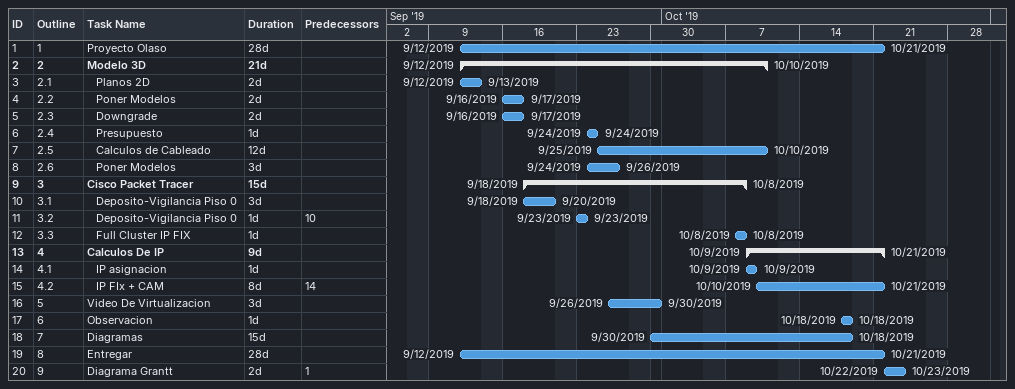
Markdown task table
| ID | WBS | Task | Duration | Start | Finish | Predecessors |
|---|---|---|---|---|---|---|
| 1 | 1 | Proyecto Olaso | 28d | 2019-09-12 | 2019-10-21 |  |
| 2 | 2 | **Modelo 3D** | 21d | 2019-09-12 | 2019-10-10 |  |
| 3 | 2.1 | Planos 2D | 2d | 2019-09-12 | 2019-09-13 |  |
| 4 | 2.2 | Poner Modelos | 2d | 2019-09-16 | 2019-09-17 |  |
| 5 | 2.3 | Downgrade | 2d | 2019-09-16 | 2019-09-17 |  |
| 6 | 2.4 | Presupuesto | 1d | 2019-09-24 | 2019-09-24 |  |
| 7 | 2.5 | Calculos de Cableado | 12d | 2019-09-25 | 2019-10-10 |  |
| 8 | 2.6 | Poner Modelos | 3d | 2019-09-24 | 2019-09-26 |  |
| 9 | 3 | **Cisco Packet Tracer** | 15d | 2019-09-18 | 2019-10-08 |  |
| 10 | 3.1 | Deposito-Vigilancia Piso 0 | 3d | 2019-09-18 | 2019-09-20 |  |
| 11 | 3.2 | Deposito-Vigilancia Piso 0 | 1d | 2019-09-23 | 2019-09-23 | 10 |
| 12 | 3.3 | Full Cluster IP FIX | 1d | 2019-10-08 | 2019-10-08 |  |
| 13 | 4 | **Calculos De IP** | 9d | 2019-10-09 | 2019-10-21 |  |
| 14 | 4.1 | IP asignacion | 1d | 2019-10-09 | 2019-10-09 |  |
| 15 | 4.2 | IP FIx + CAM | 8d | 2019-10-10 | 2019-10-21 | 14 |
| 16 | 5 | Video De Virtualizacion | 3d | 2019-09-26 | 2019-09-30 |  |
| 17 | 6 | Observacion | 1d | 2019-10-18 | 2019-10-18 |  |
| 18 | 7 | Diagramas | 15d | 2019-09-30 | 2019-10-18 |  |
| 19 | 8 | Entregar | 28d | 2019-09-12 | 2019-10-21 |  |
| 20 | 9 | Diagrama Grantt | 2d | 2019-10-22 | 2019-10-23 | 1 |
